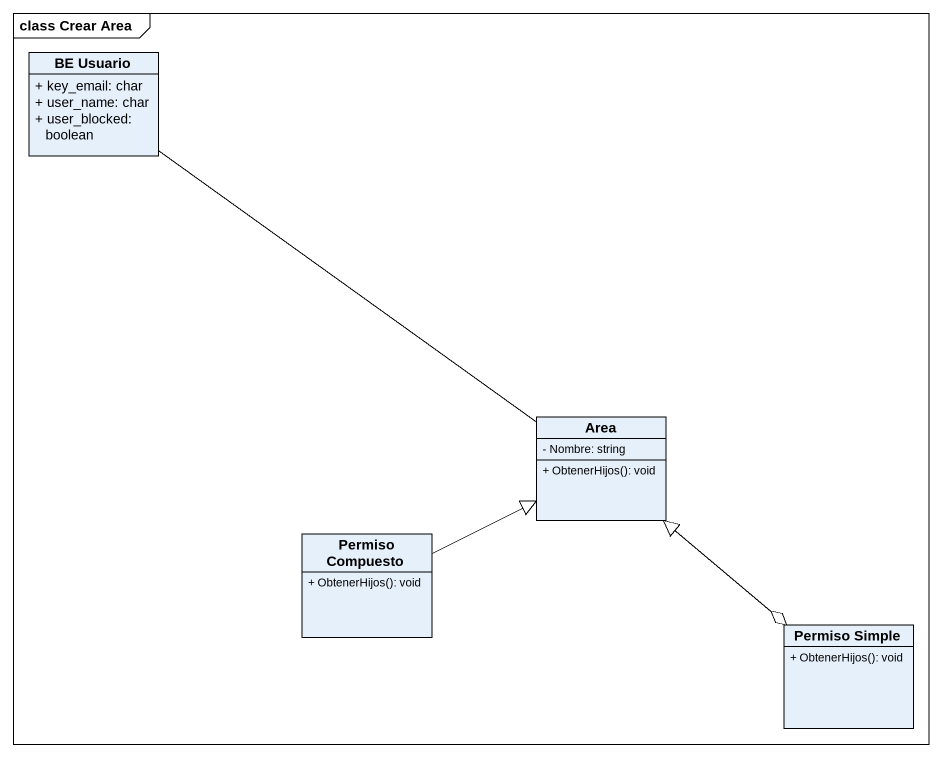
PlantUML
@startuml
mainframe class Crear Area
hide circle
hide empty members
skinparam classAttributeIconSize 0
class "BE Usuario" as BE_Usuario {
  + key_email: char
  + user_name: char
  + user_blocked: boolean
}
class Area {
  - Nombre: string
  + ObtenerHijos(): void
}
class "Permiso Compuesto" as Permiso_Compuesto {
  + ObtenerHijos(): void
}
class "Permiso Simple" as Permiso_Simple {
  + ObtenerHijos(): void
}
BE_Usuario -- Area
Area --o Permiso_Simple
Permiso_Compuesto -right-|> Area
Permiso_Simple -up-|> Area
@enduml
